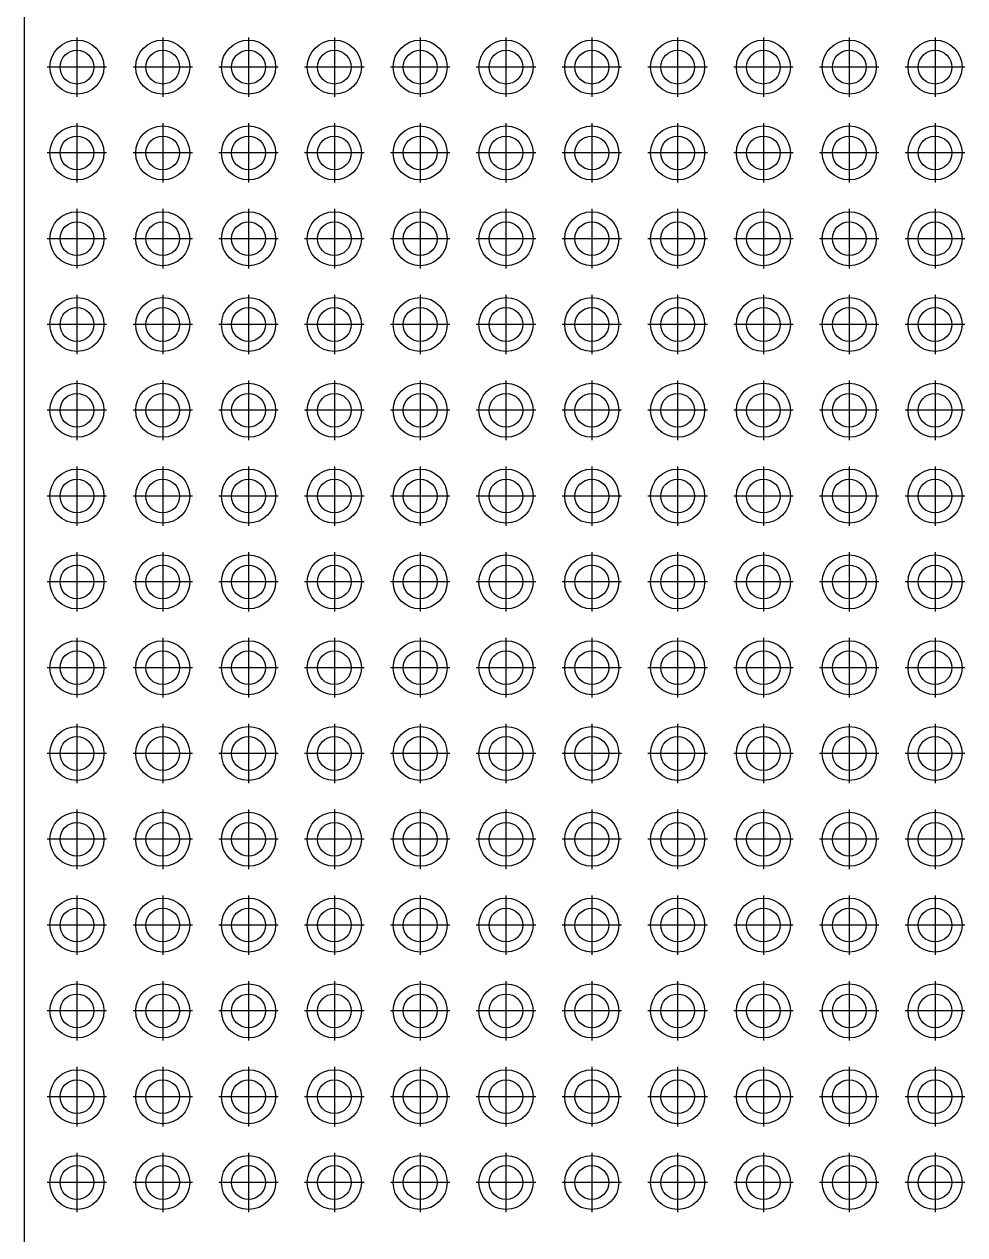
# Model space of a CAD drawing. Header units: millimetres. Extents: x -1068 to -853, y -1009 to -817.
# Drawn here: x -1029.5 to -1001.66, y -925.07 to -889.23 of the extents above; entities that cross this region are included whole.
import ezdxf

# ---------------------------------------------------------------- set-up
doc = ezdxf.new("R2010")
doc.units = ezdxf.units.MM
doc.linetypes.add('DOT_CENTER', pattern=[14, 12, -1, 0, -1])
doc.layers.add('1', color=7, linetype='Continuous')

# ---------------------------------------------------------------- blocks, each defined once
blk = doc.blocks.new('RPI_BC_INT_PCB_00910062__56', base_point=(-1029.5, -950.085))
at = {"color": 7, "linetype": 'Continuous'}
blk.add_line((-1029.5, -865.085), (-1029.5, -950.085), dxfattribs=at)
for centre, radius in [((-1027.94, -890.505), 0.8), ((-1025.4, -890.505), 0.8), ((-1022.86, -890.505), 0.8), ((-1020.32, -890.505), 0.8), ((-1017.78, -890.505), 0.8), ((-1015.24, -890.505), 0.8), ((-1012.7, -890.505), 0.8), ((-1010.16, -890.505), 0.8), ((-1007.62, -890.505), 0.8), ((-1005.08, -890.505), 0.8), ((-1002.54, -890.505), 0.8), ((-1027.94, -890.505), 0.5), ((-1025.4, -890.505), 0.5), ((-1022.86, -890.505), 0.5), ((-1020.32, -890.505), 0.5), ((-1017.78, -890.505), 0.5), ((-1015.24, -890.505), 0.5), ((-1012.7, -890.505), 0.5), ((-1010.16, -890.505), 0.5), ((-1007.62, -890.505), 0.5), ((-1005.08, -890.505), 0.5), ((-1002.54, -890.505), 0.5), ((-1027.94, -893.045), 0.8), ((-1025.4, -893.045), 0.8), ((-1022.86, -893.045), 0.8), ((-1020.32, -893.045), 0.8), ((-1017.78, -893.045), 0.8), ((-1015.24, -893.045), 0.8), ((-1012.7, -893.045), 0.8), ((-1010.16, -893.045), 0.8), ((-1007.62, -893.045), 0.8), ((-1005.08, -893.045), 0.8), ((-1002.54, -893.045), 0.8), ((-1027.94, -893.045), 0.5), ((-1025.4, -893.045), 0.5), ((-1022.86, -893.045), 0.5), ((-1020.32, -893.045), 0.5), ((-1017.78, -893.045), 0.5), ((-1015.24, -893.045), 0.5), ((-1012.7, -893.045), 0.5), ((-1010.16, -893.045), 0.5), ((-1007.62, -893.045), 0.5), ((-1005.08, -893.045), 0.5), ((-1002.54, -893.045), 0.5), ((-1027.94, -895.585), 0.8), ((-1025.4, -895.585), 0.8), ((-1022.86, -895.585), 0.8), ((-1020.32, -895.585), 0.8), ((-1017.78, -895.585), 0.8), ((-1015.24, -895.585), 0.8), ((-1012.7, -895.585), 0.8), ((-1010.16, -895.585), 0.8), ((-1007.62, -895.585), 0.8), ((-1005.08, -895.585), 0.8), ((-1002.54, -895.585), 0.8), ((-1027.94, -895.585), 0.5), ((-1025.4, -895.585), 0.5), ((-1022.86, -895.585), 0.5), ((-1020.32, -895.585), 0.5), ((-1017.78, -895.585), 0.5), ((-1015.24, -895.585), 0.5), ((-1012.7, -895.585), 0.5), ((-1010.16, -895.585), 0.5), ((-1007.62, -895.585), 0.5), ((-1005.08, -895.585), 0.5), ((-1002.54, -895.585), 0.5), ((-1027.94, -898.125), 0.8), ((-1025.4, -898.125), 0.8), ((-1022.86, -898.125), 0.8), ((-1020.32, -898.125), 0.8), ((-1017.78, -898.125), 0.8), ((-1015.24, -898.125), 0.8), ((-1012.7, -898.125), 0.8), ((-1010.16, -898.125), 0.8), ((-1007.62, -898.125), 0.8), ((-1005.08, -898.125), 0.8), ((-1002.54, -898.125), 0.8), ((-1027.94, -898.125), 0.5), ((-1025.4, -898.125), 0.5), ((-1022.86, -898.125), 0.5), ((-1020.32, -898.125), 0.5), ((-1017.78, -898.125), 0.5), ((-1015.24, -898.125), 0.5), ((-1012.7, -898.125), 0.5), ((-1010.16, -898.125), 0.5), ((-1007.62, -898.125), 0.5), ((-1005.08, -898.125), 0.5), ((-1002.54, -898.125), 0.5), ((-1027.94, -900.665), 0.8), ((-1025.4, -900.665), 0.8), ((-1022.86, -900.665), 0.8), ((-1020.32, -900.665), 0.8), ((-1017.78, -900.665), 0.8), ((-1015.24, -900.665), 0.8), ((-1012.7, -900.665), 0.8), ((-1010.16, -900.665), 0.8), ((-1007.62, -900.665), 0.8), ((-1005.08, -900.665), 0.8), ((-1002.54, -900.665), 0.8), ((-1027.94, -900.665), 0.5), ((-1025.4, -900.665), 0.5), ((-1022.86, -900.665), 0.5), ((-1020.32, -900.665), 0.5), ((-1017.78, -900.665), 0.5), ((-1015.24, -900.665), 0.5), ((-1012.7, -900.665), 0.5), ((-1010.16, -900.665), 0.5), ((-1007.62, -900.665), 0.5), ((-1005.08, -900.665), 0.5), ((-1002.54, -900.665), 0.5), ((-1027.94, -903.205), 0.8), ((-1025.4, -903.205), 0.8), ((-1022.86, -903.205), 0.8), ((-1020.32, -903.205), 0.8), ((-1017.78, -903.205), 0.8), ((-1015.24, -903.205), 0.8), ((-1012.7, -903.205), 0.8), ((-1010.16, -903.205), 0.8), ((-1007.62, -903.205), 0.8), ((-1005.08, -903.205), 0.8), ((-1002.54, -903.205), 0.8), ((-1027.94, -903.205), 0.5), ((-1025.4, -903.205), 0.5), ((-1022.86, -903.205), 0.5), ((-1020.32, -903.205), 0.5), ((-1017.78, -903.205), 0.5), ((-1015.24, -903.205), 0.5), ((-1012.7, -903.205), 0.5), ((-1010.16, -903.205), 0.5), ((-1007.62, -903.205), 0.5), ((-1005.08, -903.205), 0.5), ((-1002.54, -903.205), 0.5), ((-1027.94, -905.745), 0.8), ((-1027.94, -905.745), 0.5), ((-1025.4, -905.745), 0.8), ((-1025.4, -905.745), 0.5), ((-1022.86, -905.745), 0.8), ((-1022.86, -905.745), 0.5), ((-1020.32, -905.745), 0.8), ((-1020.32, -905.745), 0.5), ((-1017.78, -905.745), 0.8), ((-1017.78, -905.745), 0.5), ((-1015.24, -905.745), 0.8), ((-1015.24, -905.745), 0.5), ((-1012.7, -905.745), 0.8), ((-1012.7, -905.745), 0.5), ((-1010.16, -905.745), 0.8), ((-1010.16, -905.745), 0.5), ((-1007.62, -905.745), 0.8), ((-1007.62, -905.745), 0.5), ((-1005.08, -905.745), 0.8), ((-1005.08, -905.745), 0.5), ((-1002.54, -905.745), 0.8), ((-1002.54, -905.745), 0.5), ((-1027.94, -908.285), 0.8), ((-1025.4, -908.285), 0.8), ((-1022.86, -908.285), 0.8), ((-1020.32, -908.285), 0.8), ((-1017.78, -908.285), 0.8), ((-1015.24, -908.285), 0.8), ((-1012.7, -908.285), 0.8), ((-1010.16, -908.285), 0.8), ((-1007.62, -908.285), 0.8), ((-1005.08, -908.285), 0.8), ((-1002.54, -908.285), 0.8), ((-1027.94, -908.285), 0.5), ((-1025.4, -908.285), 0.5), ((-1022.86, -908.285), 0.5), ((-1020.32, -908.285), 0.5), ((-1017.78, -908.285), 0.5), ((-1015.24, -908.285), 0.5), ((-1012.7, -908.285), 0.5), ((-1010.16, -908.285), 0.5), ((-1007.62, -908.285), 0.5), ((-1005.08, -908.285), 0.5), ((-1002.54, -908.285), 0.5), ((-1027.94, -910.825), 0.8), ((-1025.4, -910.825), 0.8), ((-1022.86, -910.825), 0.8), ((-1020.32, -910.825), 0.8), ((-1017.78, -910.825), 0.8), ((-1015.24, -910.825), 0.8), ((-1012.7, -910.825), 0.8), ((-1010.16, -910.825), 0.8), ((-1007.62, -910.825), 0.8), ((-1005.08, -910.825), 0.8), ((-1002.54, -910.825), 0.8), ((-1027.94, -910.825), 0.5), ((-1025.4, -910.825), 0.5), ((-1022.86, -910.825), 0.5), ((-1020.32, -910.825), 0.5), ((-1017.78, -910.825), 0.5), ((-1015.24, -910.825), 0.5), ((-1012.7, -910.825), 0.5), ((-1010.16, -910.825), 0.5), ((-1007.62, -910.825), 0.5), ((-1005.08, -910.825), 0.5), ((-1002.54, -910.825), 0.5), ((-1027.94, -913.365), 0.8), ((-1025.4, -913.365), 0.8), ((-1022.86, -913.365), 0.8), ((-1020.32, -913.365), 0.8), ((-1017.78, -913.365), 0.8), ((-1015.24, -913.365), 0.8), ((-1012.7, -913.365), 0.8), ((-1010.16, -913.365), 0.8), ((-1007.62, -913.365), 0.8), ((-1005.08, -913.365), 0.8), ((-1002.54, -913.365), 0.8), ((-1027.94, -913.365), 0.5), ((-1025.4, -913.365), 0.5), ((-1022.86, -913.365), 0.5), ((-1020.32, -913.365), 0.5), ((-1017.78, -913.365), 0.5), ((-1015.24, -913.365), 0.5), ((-1012.7, -913.365), 0.5), ((-1010.16, -913.365), 0.5), ((-1007.62, -913.365), 0.5), ((-1005.08, -913.365), 0.5), ((-1002.54, -913.365), 0.5), ((-1027.94, -915.905), 0.8), ((-1025.4, -915.905), 0.8), ((-1022.86, -915.905), 0.8), ((-1020.32, -915.905), 0.8), ((-1017.78, -915.905), 0.8), ((-1015.24, -915.905), 0.8), ((-1012.7, -915.905), 0.8), ((-1010.16, -915.905), 0.8), ((-1007.62, -915.905), 0.8), ((-1005.08, -915.905), 0.8), ((-1002.54, -915.905), 0.8), ((-1027.94, -915.905), 0.5), ((-1025.4, -915.905), 0.5), ((-1022.86, -915.905), 0.5), ((-1020.32, -915.905), 0.5), ((-1017.78, -915.905), 0.5), ((-1015.24, -915.905), 0.5), ((-1012.7, -915.905), 0.5), ((-1010.16, -915.905), 0.5), ((-1007.62, -915.905), 0.5), ((-1005.08, -915.905), 0.5), ((-1002.54, -915.905), 0.5), ((-1027.94, -918.445), 0.8), ((-1025.4, -918.445), 0.8), ((-1022.86, -918.445), 0.8), ((-1020.32, -918.445), 0.8), ((-1017.78, -918.445), 0.8), ((-1015.24, -918.445), 0.8), ((-1012.7, -918.445), 0.8), ((-1010.16, -918.445), 0.8), ((-1007.62, -918.445), 0.8), ((-1005.08, -918.445), 0.8), ((-1002.54, -918.445), 0.8), ((-1027.94, -918.445), 0.5), ((-1025.4, -918.445), 0.5), ((-1022.86, -918.445), 0.5), ((-1020.32, -918.445), 0.5), ((-1017.78, -918.445), 0.5), ((-1015.24, -918.445), 0.5), ((-1012.7, -918.445), 0.5), ((-1010.16, -918.445), 0.5), ((-1007.62, -918.445), 0.5), ((-1005.08, -918.445), 0.5), ((-1002.54, -918.445), 0.5), ((-1027.94, -920.985), 0.8), ((-1025.4, -920.985), 0.8), ((-1022.86, -920.985), 0.8), ((-1020.32, -920.985), 0.8), ((-1017.78, -920.985), 0.8), ((-1015.24, -920.985), 0.8), ((-1012.7, -920.985), 0.8), ((-1010.16, -920.985), 0.8), ((-1007.62, -920.985), 0.8), ((-1005.08, -920.985), 0.8), ((-1002.54, -920.985), 0.8), ((-1027.94, -920.985), 0.5), ((-1025.4, -920.985), 0.5), ((-1022.86, -920.985), 0.5), ((-1020.32, -920.985), 0.5), ((-1017.78, -920.985), 0.5), ((-1015.24, -920.985), 0.5), ((-1012.7, -920.985), 0.5), ((-1010.16, -920.985), 0.5), ((-1007.62, -920.985), 0.5), ((-1005.08, -920.985), 0.5), ((-1002.54, -920.985), 0.5), ((-1027.94, -923.525), 0.8), ((-1025.4, -923.525), 0.8), ((-1022.86, -923.525), 0.8), ((-1020.32, -923.525), 0.8), ((-1017.78, -923.525), 0.8), ((-1015.24, -923.525), 0.8), ((-1012.7, -923.525), 0.8), ((-1010.16, -923.525), 0.8), ((-1007.62, -923.525), 0.8), ((-1005.08, -923.525), 0.8), ((-1002.54, -923.525), 0.8), ((-1027.94, -923.525), 0.5), ((-1025.4, -923.525), 0.5), ((-1022.86, -923.525), 0.5), ((-1020.32, -923.525), 0.5), ((-1017.78, -923.525), 0.5), ((-1015.24, -923.525), 0.5), ((-1012.7, -923.525), 0.5), ((-1010.16, -923.525), 0.5), ((-1007.62, -923.525), 0.5), ((-1005.08, -923.525), 0.5), ((-1002.54, -923.525), 0.5)]:
    blk.add_circle(centre, radius, dxfattribs=at)
at = {"layer": '1', "color": 2, "linetype": 'DOT_CENTER'}
for p, q in [((-1027.94, -889.625), (-1027.94, -891.385)), ((-1025.4, -889.625), (-1025.4, -891.385)), ((-1022.86, -889.625), (-1022.86, -891.385)), ((-1020.32, -889.625), (-1020.32, -891.385)), ((-1017.78, -889.625), (-1017.78, -891.385)), ((-1015.24, -889.625), (-1015.24, -891.385)), ((-1012.7, -889.625), (-1012.7, -891.385)), ((-1010.16, -889.625), (-1010.16, -891.385)), ((-1007.62, -889.625), (-1007.62, -891.385)), ((-1005.08, -889.625), (-1005.08, -891.385)), ((-1002.54, -889.625), (-1002.54, -891.385)), ((-1027.06, -890.505), (-1028.82, -890.505)), ((-1024.52, -890.505), (-1026.28, -890.505)), ((-1021.98, -890.505), (-1023.74, -890.505)), ((-1019.44, -890.505), (-1021.2, -890.505)), ((-1016.9, -890.505), (-1018.66, -890.505)), ((-1014.36, -890.505), (-1016.12, -890.505)), ((-1011.82, -890.505), (-1013.58, -890.505)), ((-1009.28, -890.505), (-1011.04, -890.505)), ((-1006.74, -890.505), (-1008.5, -890.505)), ((-1004.2, -890.505), (-1005.96, -890.505)), ((-1001.66, -890.505), (-1003.42, -890.505)), ((-1027.94, -892.165), (-1027.94, -893.925)), ((-1025.4, -892.165), (-1025.4, -893.925)), ((-1022.86, -892.165), (-1022.86, -893.925)), ((-1020.32, -892.165), (-1020.32, -893.925)), ((-1017.78, -892.165), (-1017.78, -893.925)), ((-1015.24, -892.165), (-1015.24, -893.925)), ((-1012.7, -892.165), (-1012.7, -893.925)), ((-1010.16, -892.165), (-1010.16, -893.925)), ((-1007.62, -892.165), (-1007.62, -893.925)), ((-1005.08, -892.165), (-1005.08, -893.925)), ((-1002.54, -892.165), (-1002.54, -893.925)), ((-1027.06, -893.045), (-1028.82, -893.045)), ((-1024.52, -893.045), (-1026.28, -893.045)), ((-1021.98, -893.045), (-1023.74, -893.045)), ((-1019.44, -893.045), (-1021.2, -893.045)), ((-1016.9, -893.045), (-1018.66, -893.045)), ((-1014.36, -893.045), (-1016.12, -893.045)), ((-1011.82, -893.045), (-1013.58, -893.045)), ((-1009.28, -893.045), (-1011.04, -893.045)), ((-1006.74, -893.045), (-1008.5, -893.045)), ((-1004.2, -893.045), (-1005.96, -893.045)), ((-1001.66, -893.045), (-1003.42, -893.045)), ((-1027.94, -894.705), (-1027.94, -896.465)), ((-1025.4, -894.705), (-1025.4, -896.465)), ((-1022.86, -894.705), (-1022.86, -896.465)), ((-1020.32, -894.705), (-1020.32, -896.465)), ((-1017.78, -894.705), (-1017.78, -896.465)), ((-1015.24, -894.705), (-1015.24, -896.465)), ((-1012.7, -894.705), (-1012.7, -896.465)), ((-1010.16, -894.705), (-1010.16, -896.465)), ((-1007.62, -894.705), (-1007.62, -896.465)), ((-1005.08, -894.705), (-1005.08, -896.465)), ((-1002.54, -894.705), (-1002.54, -896.465)), ((-1027.06, -895.585), (-1028.82, -895.585)), ((-1024.52, -895.585), (-1026.28, -895.585)), ((-1021.98, -895.585), (-1023.74, -895.585)), ((-1019.44, -895.585), (-1021.2, -895.585)), ((-1016.9, -895.585), (-1018.66, -895.585)), ((-1014.36, -895.585), (-1016.12, -895.585)), ((-1011.82, -895.585), (-1013.58, -895.585)), ((-1009.28, -895.585), (-1011.04, -895.585)), ((-1006.74, -895.585), (-1008.5, -895.585)), ((-1004.2, -895.585), (-1005.96, -895.585)), ((-1001.66, -895.585), (-1003.42, -895.585)), ((-1027.94, -897.245), (-1027.94, -899.005)), ((-1025.4, -897.245), (-1025.4, -899.005)), ((-1022.86, -897.245), (-1022.86, -899.005)), ((-1020.32, -897.245), (-1020.32, -899.005)), ((-1017.78, -897.245), (-1017.78, -899.005)), ((-1015.24, -897.245), (-1015.24, -899.005)), ((-1012.7, -897.245), (-1012.7, -899.005)), ((-1010.16, -897.245), (-1010.16, -899.005)), ((-1007.62, -897.245), (-1007.62, -899.005)), ((-1005.08, -897.245), (-1005.08, -899.005)), ((-1002.54, -897.245), (-1002.54, -899.005)), ((-1027.06, -898.125), (-1028.82, -898.125)), ((-1024.52, -898.125), (-1026.28, -898.125)), ((-1021.98, -898.125), (-1023.74, -898.125)), ((-1019.44, -898.125), (-1021.2, -898.125)), ((-1016.9, -898.125), (-1018.66, -898.125)), ((-1014.36, -898.125), (-1016.12, -898.125)), ((-1011.82, -898.125), (-1013.58, -898.125)), ((-1009.28, -898.125), (-1011.04, -898.125)), ((-1006.74, -898.125), (-1008.5, -898.125)), ((-1004.2, -898.125), (-1005.96, -898.125)), ((-1001.66, -898.125), (-1003.42, -898.125)), ((-1027.94, -899.785), (-1027.94, -901.545)), ((-1025.4, -899.785), (-1025.4, -901.545)), ((-1022.86, -899.785), (-1022.86, -901.545)), ((-1020.32, -899.785), (-1020.32, -901.545)), ((-1017.78, -899.785), (-1017.78, -901.545)), ((-1015.24, -899.785), (-1015.24, -901.545)), ((-1012.7, -899.785), (-1012.7, -901.545)), ((-1010.16, -899.785), (-1010.16, -901.545)), ((-1007.62, -899.785), (-1007.62, -901.545)), ((-1005.08, -899.785), (-1005.08, -901.545)), ((-1002.54, -899.785), (-1002.54, -901.545)), ((-1027.06, -900.665), (-1028.82, -900.665)), ((-1024.52, -900.665), (-1026.28, -900.665)), ((-1021.98, -900.665), (-1023.74, -900.665)), ((-1019.44, -900.665), (-1021.2, -900.665)), ((-1016.9, -900.665), (-1018.66, -900.665)), ((-1014.36, -900.665), (-1016.12, -900.665)), ((-1011.82, -900.665), (-1013.58, -900.665)), ((-1009.28, -900.665), (-1011.04, -900.665)), ((-1006.74, -900.665), (-1008.5, -900.665)), ((-1004.2, -900.665), (-1005.96, -900.665)), ((-1001.66, -900.665), (-1003.42, -900.665)), ((-1027.94, -902.325), (-1027.94, -904.085)), ((-1025.4, -902.325), (-1025.4, -904.085)), ((-1022.86, -902.325), (-1022.86, -904.085)), ((-1020.32, -902.325), (-1020.32, -904.085)), ((-1017.78, -902.325), (-1017.78, -904.085)), ((-1015.24, -902.325), (-1015.24, -904.085)), ((-1012.7, -902.325), (-1012.7, -904.085)), ((-1010.16, -902.325), (-1010.16, -904.085)), ((-1007.62, -902.325), (-1007.62, -904.085)), ((-1005.08, -902.325), (-1005.08, -904.085)), ((-1002.54, -902.325), (-1002.54, -904.085)), ((-1027.06, -903.205), (-1028.82, -903.205)), ((-1024.52, -903.205), (-1026.28, -903.205)), ((-1021.98, -903.205), (-1023.74, -903.205)), ((-1019.44, -903.205), (-1021.2, -903.205)), ((-1016.9, -903.205), (-1018.66, -903.205)), ((-1014.36, -903.205), (-1016.12, -903.205)), ((-1011.82, -903.205), (-1013.58, -903.205)), ((-1009.28, -903.205), (-1011.04, -903.205)), ((-1006.74, -903.205), (-1008.5, -903.205)), ((-1004.2, -903.205), (-1005.96, -903.205)), ((-1001.66, -903.205), (-1003.42, -903.205)), ((-1027.94, -904.865), (-1027.94, -906.625)), ((-1025.4, -904.865), (-1025.4, -906.625)), ((-1022.86, -904.865), (-1022.86, -906.625)), ((-1020.32, -904.865), (-1020.32, -906.625)), ((-1017.78, -904.865), (-1017.78, -906.625)), ((-1015.24, -904.865), (-1015.24, -906.625)), ((-1012.7, -904.865), (-1012.7, -906.625)), ((-1010.16, -904.865), (-1010.16, -906.625)), ((-1007.62, -904.865), (-1007.62, -906.625)), ((-1005.08, -904.865), (-1005.08, -906.625)), ((-1002.54, -904.865), (-1002.54, -906.625)), ((-1027.06, -905.745), (-1028.82, -905.745)), ((-1024.52, -905.745), (-1026.28, -905.745)), ((-1021.98, -905.745), (-1023.74, -905.745)), ((-1019.44, -905.745), (-1021.2, -905.745)), ((-1016.9, -905.745), (-1018.66, -905.745)), ((-1014.36, -905.745), (-1016.12, -905.745)), ((-1011.82, -905.745), (-1013.58, -905.745)), ((-1009.28, -905.745), (-1011.04, -905.745)), ((-1006.74, -905.745), (-1008.5, -905.745)), ((-1004.2, -905.745), (-1005.96, -905.745)), ((-1001.66, -905.745), (-1003.42, -905.745)), ((-1027.94, -907.405), (-1027.94, -909.165)), ((-1025.4, -907.405), (-1025.4, -909.165)), ((-1022.86, -907.405), (-1022.86, -909.165)), ((-1020.32, -907.405), (-1020.32, -909.165)), ((-1017.78, -907.405), (-1017.78, -909.165)), ((-1015.24, -907.405), (-1015.24, -909.165)), ((-1012.7, -907.405), (-1012.7, -909.165)), ((-1010.16, -907.405), (-1010.16, -909.165)), ((-1007.62, -907.405), (-1007.62, -909.165)), ((-1005.08, -907.405), (-1005.08, -909.165)), ((-1002.54, -907.405), (-1002.54, -909.165)), ((-1027.06, -908.285), (-1028.82, -908.285)), ((-1024.52, -908.285), (-1026.28, -908.285)), ((-1021.98, -908.285), (-1023.74, -908.285)), ((-1019.44, -908.285), (-1021.2, -908.285)), ((-1016.9, -908.285), (-1018.66, -908.285)), ((-1014.36, -908.285), (-1016.12, -908.285)), ((-1011.82, -908.285), (-1013.58, -908.285)), ((-1009.28, -908.285), (-1011.04, -908.285)), ((-1006.74, -908.285), (-1008.5, -908.285)), ((-1004.2, -908.285), (-1005.96, -908.285)), ((-1001.66, -908.285), (-1003.42, -908.285)), ((-1027.94, -909.945), (-1027.94, -911.705)), ((-1025.4, -909.945), (-1025.4, -911.705)), ((-1022.86, -909.945), (-1022.86, -911.705)), ((-1020.32, -909.945), (-1020.32, -911.705)), ((-1017.78, -909.945), (-1017.78, -911.705)), ((-1015.24, -909.945), (-1015.24, -911.705)), ((-1012.7, -909.945), (-1012.7, -911.705)), ((-1010.16, -909.945), (-1010.16, -911.705)), ((-1007.62, -909.945), (-1007.62, -911.705)), ((-1005.08, -909.945), (-1005.08, -911.705)), ((-1002.54, -909.945), (-1002.54, -911.705)), ((-1027.06, -910.825), (-1028.82, -910.825)), ((-1024.52, -910.825), (-1026.28, -910.825)), ((-1021.98, -910.825), (-1023.74, -910.825)), ((-1019.44, -910.825), (-1021.2, -910.825)), ((-1016.9, -910.825), (-1018.66, -910.825)), ((-1014.36, -910.825), (-1016.12, -910.825)), ((-1011.82, -910.825), (-1013.58, -910.825)), ((-1009.28, -910.825), (-1011.04, -910.825)), ((-1006.74, -910.825), (-1008.5, -910.825)), ((-1004.2, -910.825), (-1005.96, -910.825)), ((-1001.66, -910.825), (-1003.42, -910.825)), ((-1027.94, -912.485), (-1027.94, -914.245)), ((-1025.4, -912.485), (-1025.4, -914.245)), ((-1022.86, -912.485), (-1022.86, -914.245)), ((-1020.32, -912.485), (-1020.32, -914.245)), ((-1017.78, -912.485), (-1017.78, -914.245)), ((-1015.24, -912.485), (-1015.24, -914.245)), ((-1012.7, -912.485), (-1012.7, -914.245)), ((-1010.16, -912.485), (-1010.16, -914.245)), ((-1007.62, -912.485), (-1007.62, -914.245)), ((-1005.08, -912.485), (-1005.08, -914.245)), ((-1002.54, -912.485), (-1002.54, -914.245)), ((-1027.06, -913.365), (-1028.82, -913.365)), ((-1024.52, -913.365), (-1026.28, -913.365)), ((-1021.98, -913.365), (-1023.74, -913.365)), ((-1019.44, -913.365), (-1021.2, -913.365)), ((-1016.9, -913.365), (-1018.66, -913.365)), ((-1014.36, -913.365), (-1016.12, -913.365)), ((-1011.82, -913.365), (-1013.58, -913.365)), ((-1009.28, -913.365), (-1011.04, -913.365)), ((-1006.74, -913.365), (-1008.5, -913.365)), ((-1004.2, -913.365), (-1005.96, -913.365)), ((-1001.66, -913.365), (-1003.42, -913.365)), ((-1027.94, -915.025), (-1027.94, -916.785)), ((-1025.4, -915.025), (-1025.4, -916.785)), ((-1022.86, -915.025), (-1022.86, -916.785)), ((-1020.32, -915.025), (-1020.32, -916.785)), ((-1017.78, -915.025), (-1017.78, -916.785)), ((-1015.24, -915.025), (-1015.24, -916.785)), ((-1012.7, -915.025), (-1012.7, -916.785)), ((-1010.16, -915.025), (-1010.16, -916.785)), ((-1007.62, -915.025), (-1007.62, -916.785)), ((-1005.08, -915.025), (-1005.08, -916.785)), ((-1002.54, -915.025), (-1002.54, -916.785)), ((-1027.06, -915.905), (-1028.82, -915.905)), ((-1024.52, -915.905), (-1026.28, -915.905)), ((-1021.98, -915.905), (-1023.74, -915.905)), ((-1019.44, -915.905), (-1021.2, -915.905)), ((-1016.9, -915.905), (-1018.66, -915.905)), ((-1014.36, -915.905), (-1016.12, -915.905)), ((-1011.82, -915.905), (-1013.58, -915.905)), ((-1009.28, -915.905), (-1011.04, -915.905)), ((-1006.74, -915.905), (-1008.5, -915.905)), ((-1004.2, -915.905), (-1005.96, -915.905)), ((-1001.66, -915.905), (-1003.42, -915.905)), ((-1027.94, -917.565), (-1027.94, -919.325)), ((-1025.4, -917.565), (-1025.4, -919.325)), ((-1022.86, -917.565), (-1022.86, -919.325)), ((-1020.32, -917.565), (-1020.32, -919.325)), ((-1017.78, -917.565), (-1017.78, -919.325)), ((-1015.24, -917.565), (-1015.24, -919.325)), ((-1012.7, -917.565), (-1012.7, -919.325)), ((-1010.16, -917.565), (-1010.16, -919.325)), ((-1007.62, -917.565), (-1007.62, -919.325)), ((-1005.08, -917.565), (-1005.08, -919.325)), ((-1002.54, -917.565), (-1002.54, -919.325)), ((-1027.06, -918.445), (-1028.82, -918.445)), ((-1024.52, -918.445), (-1026.28, -918.445)), ((-1021.98, -918.445), (-1023.74, -918.445)), ((-1019.44, -918.445), (-1021.2, -918.445)), ((-1016.9, -918.445), (-1018.66, -918.445)), ((-1014.36, -918.445), (-1016.12, -918.445)), ((-1011.82, -918.445), (-1013.58, -918.445)), ((-1009.28, -918.445), (-1011.04, -918.445)), ((-1006.74, -918.445), (-1008.5, -918.445)), ((-1004.2, -918.445), (-1005.96, -918.445)), ((-1001.66, -918.445), (-1003.42, -918.445)), ((-1027.94, -920.105), (-1027.94, -921.865)), ((-1025.4, -920.105), (-1025.4, -921.865)), ((-1022.86, -920.105), (-1022.86, -921.865)), ((-1020.32, -920.105), (-1020.32, -921.865)), ((-1017.78, -920.105), (-1017.78, -921.865)), ((-1015.24, -920.105), (-1015.24, -921.865)), ((-1012.7, -920.105), (-1012.7, -921.865)), ((-1010.16, -920.105), (-1010.16, -921.865)), ((-1007.62, -920.105), (-1007.62, -921.865)), ((-1005.08, -920.105), (-1005.08, -921.865)), ((-1002.54, -920.105), (-1002.54, -921.865)), ((-1027.06, -920.985), (-1028.82, -920.985)), ((-1024.52, -920.985), (-1026.28, -920.985)), ((-1021.98, -920.985), (-1023.74, -920.985)), ((-1019.44, -920.985), (-1021.2, -920.985)), ((-1016.9, -920.985), (-1018.66, -920.985)), ((-1014.36, -920.985), (-1016.12, -920.985)), ((-1011.82, -920.985), (-1013.58, -920.985)), ((-1009.28, -920.985), (-1011.04, -920.985)), ((-1006.74, -920.985), (-1008.5, -920.985)), ((-1004.2, -920.985), (-1005.96, -920.985)), ((-1001.66, -920.985), (-1003.42, -920.985)), ((-1027.94, -922.645), (-1027.94, -924.405)), ((-1025.4, -922.645), (-1025.4, -924.405)), ((-1022.86, -922.645), (-1022.86, -924.405)), ((-1020.32, -922.645), (-1020.32, -924.405)), ((-1017.78, -922.645), (-1017.78, -924.405)), ((-1015.24, -922.645), (-1015.24, -924.405)), ((-1012.7, -922.645), (-1012.7, -924.405)), ((-1010.16, -922.645), (-1010.16, -924.405)), ((-1007.62, -922.645), (-1007.62, -924.405)), ((-1005.08, -922.645), (-1005.08, -924.405)), ((-1002.54, -922.645), (-1002.54, -924.405)), ((-1027.06, -923.525), (-1028.82, -923.525)), ((-1024.52, -923.525), (-1026.28, -923.525)), ((-1021.98, -923.525), (-1023.74, -923.525)), ((-1019.44, -923.525), (-1021.2, -923.525)), ((-1016.9, -923.525), (-1018.66, -923.525)), ((-1014.36, -923.525), (-1016.12, -923.525)), ((-1011.82, -923.525), (-1013.58, -923.525)), ((-1009.28, -923.525), (-1011.04, -923.525)), ((-1006.74, -923.525), (-1008.5, -923.525)), ((-1004.2, -923.525), (-1005.96, -923.525)), ((-1001.66, -923.525), (-1003.42, -923.525))]:
    blk.add_line(p, q, dxfattribs=at)
blk = doc.blocks.new('RPI-BC_INT-PCB_SET__57', base_point=(-1029.5, -960.835))
blk.add_blockref('RPI_BC_INT_PCB_00910062__56', (-1029.5, -950.085))
blk = doc.blocks.new('Vordans1', base_point=(-1000, -912.96))
blk.add_blockref('RPI-BC_INT-PCB_SET__57', (-1029.5, -960.835))

msp = doc.modelspace()

# ---------------------------------------------------------------- block references
msp.add_blockref('Vordans1', (-1000, -912.96))

doc.saveas('drawing.dxf')
